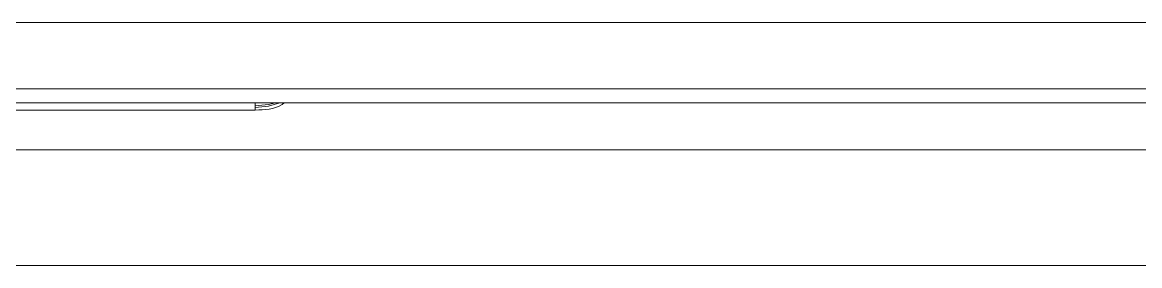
# Model space of a CAD drawing. Header units: millimetres. Extents: x 117 to 4973, y 109 to 3302.
# Drawn here: x 1662.9 to 1724.8, y 2828.2 to 2841.6 of the extents above; entities that cross this region are included whole.
import ezdxf

# ---------------------------------------------------------------- set-up
doc = ezdxf.new("R2010")
doc.units = ezdxf.units.MM
doc.layers.add('ZANO_R', color=7, linetype='Continuous', lineweight=0)

msp = doc.modelspace()

# ---------------------------------------------------------------- linework, layer by layer
at = {"layer": 'ZANO_R'}
for p, q in [((336.657, 2841.615), (3095.357, 2841.615)), ((3095.357, 2837.929), (336.657, 2837.929)), ((3038.231, 2837.156), (393.806, 2837.156)), ((1675.812, 2836.996), (1675.812, 2837.156)), ((1625.765, 2836.766), (1675.812, 2836.766)), ((1675.812, 2836.996), (1675.812, 2836.903)), ((1675.812, 2836.766), (1675.812, 2836.903)), ((1624.932, 2834.556), (1801.11, 2834.556)), ((391.779, 2828.156), (3038.231, 2828.156))]:
    msp.add_line(p, q, dxfattribs=at)
at = {"layer": 'ZANO_R', "flags": 128}
for points in [[(1676.941, 2837.167), (1676.554, 2837.069), (1675.812, 2836.996)], [(1675.812, 2836.903), (1676.554, 2836.976), (1677.176, 2837.156)]]:
    msp.add_lwpolyline(points, dxfattribs=at)
at = {"layer": 'ZANO_R'}
msp.add_open_spline([(1675.812, 2836.766), (1676.33, 2836.783), (1676.912, 2836.801), (1677.369, 2837.12), (1677.42, 2837.156)], degree=3, knots=[0, 0, 0, 0, 0.889269, 1, 1, 1, 1], dxfattribs=at)

doc.saveas('drawing.dxf')
